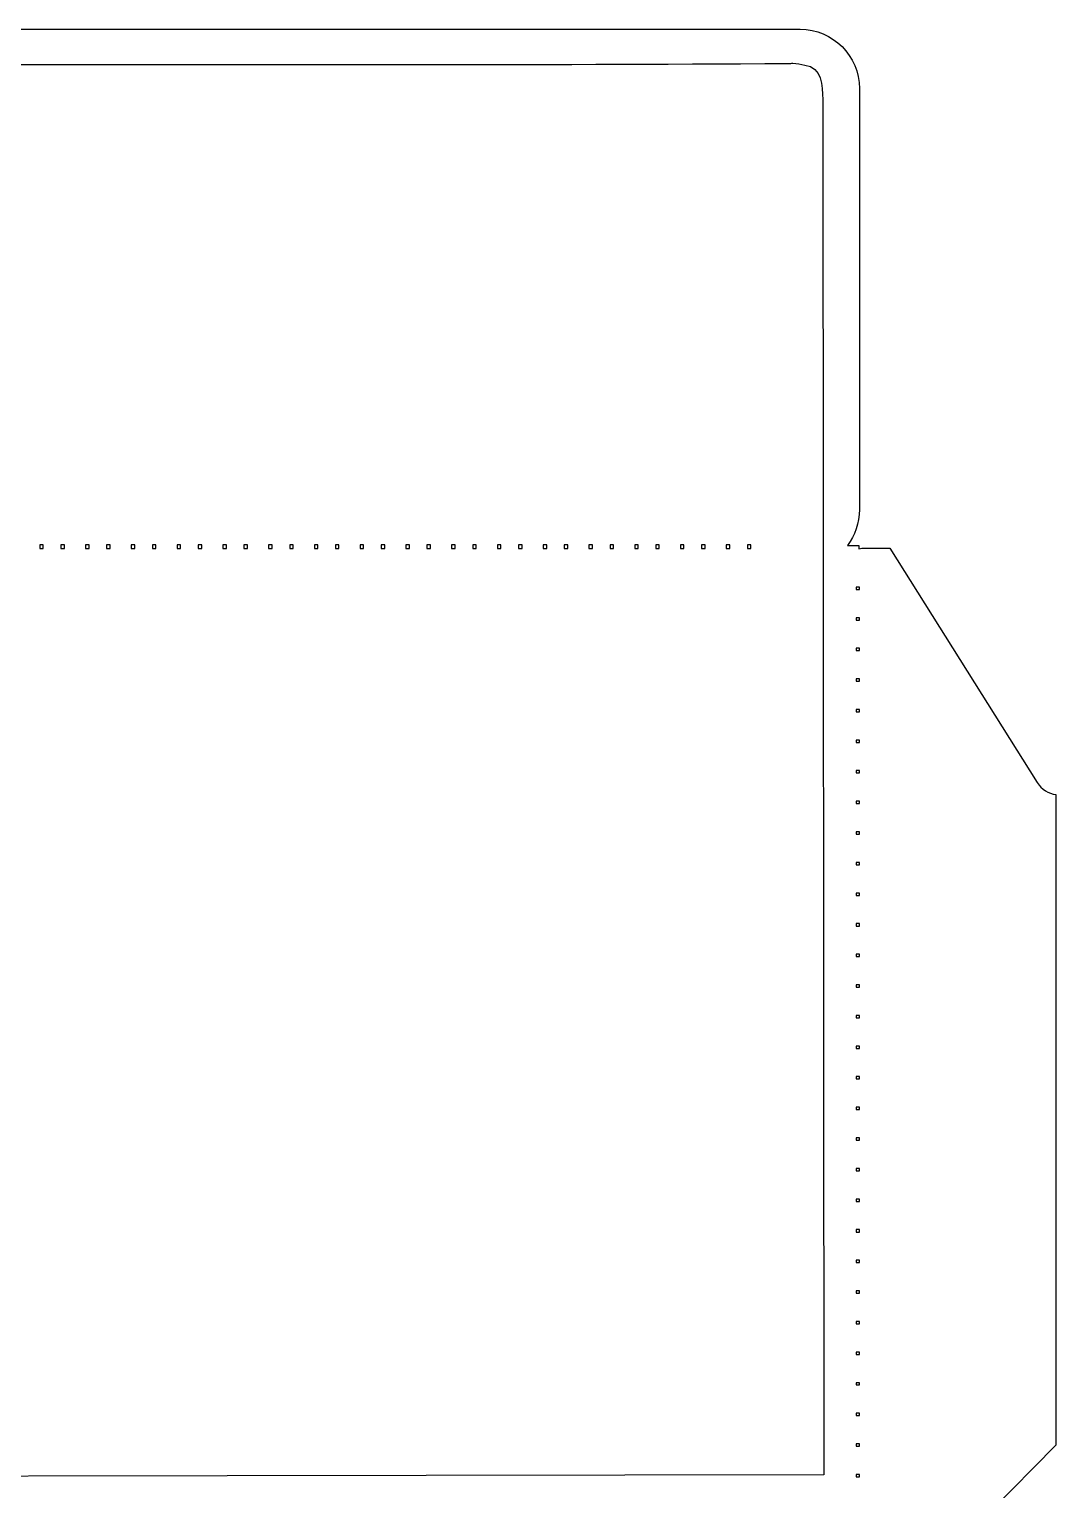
# Model space of a CAD drawing. Header units: centimetres. Extents: x -7.8 to 7.7, y -9.1 to 9.2.
# Drawn here: x 0.02 to 7.74, y -1.87 to 9.1 of the extents above; entities that cross this region are included whole.
import ezdxf

# ---------------------------------------------------------------- set-up
doc = ezdxf.new("R2010")
doc.units = ezdxf.units.CM
doc.header["$MEASUREMENT"] = 0
doc.layers.add('Layer 1', color=7, linetype='Continuous')

msp = doc.modelspace()

# ---------------------------------------------------------------- linework, layer by layer
at = {"layer": 'Layer 1', "lineweight": 25}
for points, knots in [([(-5.79892, 9.10249), (-6.04622, 9.10249), (-6.2454, 8.90331), (-6.2454, 8.65601), (-6.2454, 8.65601), (-6.2454, 8.65601), (-6.2454, 5.49259), (-6.2454, 5.49259), (-6.2454, 5.49259), (-6.2454, 5.39125), (-6.21176, 5.29781), (-6.15528, 5.22305), (-6.15528, 5.22305), (-6.15528, 5.22305), (-6.24127, 5.22305), (-6.24127, 5.22305), (-6.24127, 5.22305), (-6.24127, 5.22305), (-6.24127, 5.1908), (-6.24127, 5.1908), (-6.24127, 5.1908), (-6.2617, 5.19891), (-6.28406, 5.2032), (-6.30742, 5.2032), (-6.30742, 5.2032), (-6.30742, 5.2032), (-6.49263, 5.2032), (-6.49263, 5.2032), (-6.49263, 5.2032), (-6.49263, 5.2032), (-7.6014, 3.44124), (-7.6014, 3.44124), (-7.6014, 3.44124), (-7.6337, 3.38989), (-7.68538, 3.35868), (-7.74031, 3.35194), (-7.74031, 3.35194), (-7.74031, 3.35194), (-7.74031, -1.53624), (-7.74031, -1.53624), (-7.74031, -1.53624), (-7.74031, -1.53624), (-6.24128, -3.05842), (-6.24128, -3.05842), (-6.24128, -3.05842), (-6.24128, -3.05842), (-6.24128, -3.11134), (-6.24128, -3.11134), (-6.24128, -3.11134), (-6.24128, -3.11134), (-6.1834, -3.11134), (-6.1834, -3.11134), (-6.1834, -3.11134), (-6.22119, -3.16801), (-6.24293, -3.23543), (-6.24293, -3.30895), (-6.24293, -3.30895), (-6.24293, -3.30895), (-6.24293, -8.74614), (-6.24293, -8.74614), (-6.24293, -8.74614), (-6.24293, -8.94398), (-6.08359, -9.1025), (-5.88574, -9.1025), (-5.88574, -9.1025), (-5.88574, -9.1025), (5.90475, -9.1025), (5.90475, -9.1025), (5.90475, -9.1025), (6.10259, -9.1025), (6.26194, -8.94398), (6.26194, -8.74614), (6.26194, -8.74614), (6.26194, -8.74614), (6.26194, -3.30895), (6.26194, -3.30895), (6.26194, -3.30895), (6.26194, -3.23543), (6.2402, -3.16801), (6.20241, -3.11134), (6.20241, -3.11134), (6.20241, -3.11134), (6.26029, -3.11134), (6.26029, -3.11134), (6.26029, -3.11134), (6.26029, -3.11134), (6.26029, -3.03941), (6.26029, -3.03941), (6.26029, -3.03941), (6.26029, -3.03941), (7.7403, -1.53625), (7.7403, -1.53625), (7.7403, -1.53625), (7.7403, -1.53625), (7.7403, 3.35193), (7.7403, 3.35193), (7.7403, 3.35193), (7.68537, 3.35867), (7.63369, 3.38988), (7.60139, 3.44123), (7.60139, 3.44123), (7.60139, 3.44123), (6.49262, 5.20319), (6.49262, 5.20319), (6.49262, 5.20319), (6.49262, 5.20319), (6.30741, 5.20319), (6.30741, 5.20319), (6.30741, 5.20319), (6.29117, 5.20319), (6.27523, 5.20144), (6.26028, 5.1974), (6.26028, 5.1974), (6.26028, 5.1974), (6.26028, 5.22303), (6.26028, 5.22303), (6.26028, 5.22303), (6.26028, 5.22303), (6.17429, 5.22303), (6.17429, 5.22303), (6.17429, 5.22303), (6.23077, 5.2978), (6.26441, 5.39123), (6.26441, 5.49257), (6.26441, 5.49257), (6.26441, 5.49257), (6.26441, 8.65599), (6.26441, 8.65599), (6.26441, 8.65599), (6.26441, 8.90329), (6.06523, 9.10247), (5.81793, 9.10247), (5.81793, 9.10247), (5.81793, 9.10247), (-5.79893, 9.10247), (-5.79893, 9.10247), (-5.79893, 9.10247), (-5.79893, 9.10247), (-5.79892, 9.10249), (-5.79892, 9.10249)], [0, 0, 0, 0, 0.02777778, 0.02777778, 0.02777778, 0.02777778, 0.05555556, 0.05555556, 0.05555556, 0.05555556, 0.08333333, 0.08333333, 0.08333333, 0.08333333, 0.11111111, 0.11111111, 0.11111111, 0.11111111, 0.13888889, 0.13888889, 0.13888889, 0.13888889, 0.16666667, 0.16666667, 0.16666667, 0.16666667, 0.19444444, 0.19444444, 0.19444444, 0.19444444, 0.22222222, 0.22222222, 0.22222222, 0.22222222, 0.25, 0.25, 0.25, 0.25, 0.27777778, 0.27777778, 0.27777778, 0.27777778, 0.30555556, 0.30555556, 0.30555556, 0.30555556, 0.33333333, 0.33333333, 0.33333333, 0.33333333, 0.36111111, 0.36111111, 0.36111111, 0.36111111, 0.38888889, 0.38888889, 0.38888889, 0.38888889, 0.41666667, 0.41666667, 0.41666667, 0.41666667, 0.44444444, 0.44444444, 0.44444444, 0.44444444, 0.47222222, 0.47222222, 0.47222222, 0.47222222, 0.5, 0.5, 0.5, 0.5, 0.52777778, 0.52777778, 0.52777778, 0.52777778, 0.55555556, 0.55555556, 0.55555556, 0.55555556, 0.58333333, 0.58333333, 0.58333333, 0.58333333, 0.61111111, 0.61111111, 0.61111111, 0.61111111, 0.63888889, 0.63888889, 0.63888889, 0.63888889, 0.66666667, 0.66666667, 0.66666667, 0.66666667, 0.69444444, 0.69444444, 0.69444444, 0.69444444, 0.72222222, 0.72222222, 0.72222222, 0.72222222, 0.75, 0.75, 0.75, 0.75, 0.77777778, 0.77777778, 0.77777778, 0.77777778, 0.80555556, 0.80555556, 0.80555556, 0.80555556, 0.83333333, 0.83333333, 0.83333333, 0.83333333, 0.86111111, 0.86111111, 0.86111111, 0.86111111, 0.88888889, 0.88888889, 0.88888889, 0.88888889, 0.91666667, 0.91666667, 0.91666667, 0.91666667, 0.94444444, 0.94444444, 0.94444444, 0.94444444, 1, 1, 1, 1]), ([(5.7642, 8.84618), (5.75411, 8.84641), (5.74369, 8.84599), (5.7336, 8.84535), (5.7336, 8.84535), (1.86846, 8.82205), (-1.99856, 8.85583), (-5.86259, 8.82716), (-5.86259, 8.82716), (-6.07229, 8.70957), (-5.96094, 8.42584), (-5.97917, 8.23268), (-5.97917, 8.23268), (-5.97917, 8.23268), (-5.96263, -1.78015), (-5.96263, -1.78015), (-5.96263, -1.78015), (-5.96263, -1.78015), (5.99571, -1.76113), (5.99571, -1.76113), (5.99571, -1.76113), (5.99571, -1.76113), (5.98826, 8.57333), (5.98826, 8.57333), (5.98826, 8.57333), (5.98636, 8.67845), (5.98477, 8.81559), (5.85349, 8.83295), (5.85349, 8.83295), (5.82424, 8.84071), (5.79445, 8.84547), (5.7642, 8.84618)], [0, 0, 0, 0, 0.11111111, 0.11111111, 0.11111111, 0.11111111, 0.22222222, 0.22222222, 0.22222222, 0.22222222, 0.33333333, 0.33333333, 0.33333333, 0.33333333, 0.44444444, 0.44444444, 0.44444444, 0.44444444, 0.55555556, 0.55555556, 0.55555556, 0.55555556, 0.66666667, 0.66666667, 0.66666667, 0.66666667, 0.77777778, 0.77777778, 0.77777778, 0.77777778, 1, 1, 1, 1]), ([(0.10377, 5.228), (0.10377, 5.228), (0.13022, 5.228), (0.13022, 5.228), (0.13022, 5.228), (0.13022, 5.228), (0.13022, 5.20154), (0.13022, 5.20154), (0.13022, 5.20154), (0.13022, 5.20154), (0.10377, 5.20154), (0.10377, 5.20154), (0.10377, 5.20154), (0.10377, 5.20154), (0.10377, 5.228), (0.10377, 5.228)], [0, 0, 0, 0, 0.2, 0.2, 0.2, 0.2, 0.4, 0.4, 0.4, 0.4, 0.6, 0.6, 0.6, 0.6, 1, 1, 1, 1]), ([(0.26252, 5.228), (0.26252, 5.228), (0.28898, 5.228), (0.28898, 5.228), (0.28898, 5.228), (0.28898, 5.228), (0.28898, 5.20154), (0.28898, 5.20154), (0.28898, 5.20154), (0.28898, 5.20154), (0.26252, 5.20154), (0.26252, 5.20154), (0.26252, 5.20154), (0.26252, 5.20154), (0.26252, 5.228), (0.26252, 5.228)], [0, 0, 0, 0, 0.2, 0.2, 0.2, 0.2, 0.4, 0.4, 0.4, 0.4, 0.6, 0.6, 0.6, 0.6, 1, 1, 1, 1]), ([(0.44772, 5.228), (0.44772, 5.228), (0.47418, 5.228), (0.47418, 5.228), (0.47418, 5.228), (0.47418, 5.228), (0.47418, 5.20154), (0.47418, 5.20154), (0.47418, 5.20154), (0.47418, 5.20154), (0.44772, 5.20154), (0.44772, 5.20154), (0.44772, 5.20154), (0.44772, 5.20154), (0.44772, 5.228), (0.44772, 5.228)], [0, 0, 0, 0, 0.2, 0.2, 0.2, 0.2, 0.4, 0.4, 0.4, 0.4, 0.6, 0.6, 0.6, 0.6, 1, 1, 1, 1]), ([(0.60647, 5.228), (0.60647, 5.228), (0.63293, 5.228), (0.63293, 5.228), (0.63293, 5.228), (0.63293, 5.228), (0.63293, 5.20154), (0.63293, 5.20154), (0.63293, 5.20154), (0.63293, 5.20154), (0.60647, 5.20154), (0.60647, 5.20154), (0.60647, 5.20154), (0.60647, 5.20154), (0.60647, 5.228), (0.60647, 5.228)], [0, 0, 0, 0, 0.2, 0.2, 0.2, 0.2, 0.4, 0.4, 0.4, 0.4, 0.6, 0.6, 0.6, 0.6, 1, 1, 1, 1]), ([(0.79168, 5.228), (0.79168, 5.228), (0.81814, 5.228), (0.81814, 5.228), (0.81814, 5.228), (0.81814, 5.228), (0.81814, 5.20154), (0.81814, 5.20154), (0.81814, 5.20154), (0.81814, 5.20154), (0.79168, 5.20154), (0.79168, 5.20154), (0.79168, 5.20154), (0.79168, 5.20154), (0.79168, 5.228), (0.79168, 5.228)], [0, 0, 0, 0, 0.2, 0.2, 0.2, 0.2, 0.4, 0.4, 0.4, 0.4, 0.6, 0.6, 0.6, 0.6, 1, 1, 1, 1]), ([(0.95043, 5.228), (0.95043, 5.228), (0.97689, 5.228), (0.97689, 5.228), (0.97689, 5.228), (0.97689, 5.228), (0.97689, 5.20154), (0.97689, 5.20154), (0.97689, 5.20154), (0.97689, 5.20154), (0.95043, 5.20154), (0.95043, 5.20154), (0.95043, 5.20154), (0.95043, 5.20154), (0.95043, 5.228), (0.95043, 5.228)], [0, 0, 0, 0, 0.2, 0.2, 0.2, 0.2, 0.4, 0.4, 0.4, 0.4, 0.6, 0.6, 0.6, 0.6, 1, 1, 1, 1]), ([(1.13564, 5.228), (1.13564, 5.228), (1.1621, 5.228), (1.1621, 5.228), (1.1621, 5.228), (1.1621, 5.228), (1.1621, 5.20154), (1.1621, 5.20154), (1.1621, 5.20154), (1.1621, 5.20154), (1.13564, 5.20154), (1.13564, 5.20154), (1.13564, 5.20154), (1.13564, 5.20154), (1.13564, 5.228), (1.13564, 5.228)], [0, 0, 0, 0, 0.2, 0.2, 0.2, 0.2, 0.4, 0.4, 0.4, 0.4, 0.6, 0.6, 0.6, 0.6, 1, 1, 1, 1]), ([(1.29439, 5.228), (1.29439, 5.228), (1.32085, 5.228), (1.32085, 5.228), (1.32085, 5.228), (1.32085, 5.228), (1.32085, 5.20154), (1.32085, 5.20154), (1.32085, 5.20154), (1.32085, 5.20154), (1.29439, 5.20154), (1.29439, 5.20154), (1.29439, 5.20154), (1.29439, 5.20154), (1.29439, 5.228), (1.29439, 5.228)], [0, 0, 0, 0, 0.2, 0.2, 0.2, 0.2, 0.4, 0.4, 0.4, 0.4, 0.6, 0.6, 0.6, 0.6, 1, 1, 1, 1]), ([(1.4796, 5.228), (1.4796, 5.228), (1.50606, 5.228), (1.50606, 5.228), (1.50606, 5.228), (1.50606, 5.228), (1.50606, 5.20154), (1.50606, 5.20154), (1.50606, 5.20154), (1.50606, 5.20154), (1.4796, 5.20154), (1.4796, 5.20154), (1.4796, 5.20154), (1.4796, 5.20154), (1.4796, 5.228), (1.4796, 5.228)], [0, 0, 0, 0, 0.2, 0.2, 0.2, 0.2, 0.4, 0.4, 0.4, 0.4, 0.6, 0.6, 0.6, 0.6, 1, 1, 1, 1]), ([(1.63835, 5.228), (1.63835, 5.228), (1.66481, 5.228), (1.66481, 5.228), (1.66481, 5.228), (1.66481, 5.228), (1.66481, 5.20154), (1.66481, 5.20154), (1.66481, 5.20154), (1.66481, 5.20154), (1.63835, 5.20154), (1.63835, 5.20154), (1.63835, 5.20154), (1.63835, 5.20154), (1.63835, 5.228), (1.63835, 5.228)], [0, 0, 0, 0, 0.2, 0.2, 0.2, 0.2, 0.4, 0.4, 0.4, 0.4, 0.6, 0.6, 0.6, 0.6, 1, 1, 1, 1]), ([(1.82356, 5.228), (1.82356, 5.228), (1.85002, 5.228), (1.85002, 5.228), (1.85002, 5.228), (1.85002, 5.228), (1.85002, 5.20154), (1.85002, 5.20154), (1.85002, 5.20154), (1.85002, 5.20154), (1.82356, 5.20154), (1.82356, 5.20154), (1.82356, 5.20154), (1.82356, 5.20154), (1.82356, 5.228), (1.82356, 5.228)], [0, 0, 0, 0, 0.2, 0.2, 0.2, 0.2, 0.4, 0.4, 0.4, 0.4, 0.6, 0.6, 0.6, 0.6, 1, 1, 1, 1]), ([(1.98231, 5.228), (1.98231, 5.228), (2.00877, 5.228), (2.00877, 5.228), (2.00877, 5.228), (2.00877, 5.228), (2.00877, 5.20154), (2.00877, 5.20154), (2.00877, 5.20154), (2.00877, 5.20154), (1.98231, 5.20154), (1.98231, 5.20154), (1.98231, 5.20154), (1.98231, 5.20154), (1.98231, 5.228), (1.98231, 5.228)], [0, 0, 0, 0, 0.2, 0.2, 0.2, 0.2, 0.4, 0.4, 0.4, 0.4, 0.6, 0.6, 0.6, 0.6, 1, 1, 1, 1]), ([(2.16752, 5.228), (2.16752, 5.228), (2.19397, 5.228), (2.19397, 5.228), (2.19397, 5.228), (2.19397, 5.228), (2.19397, 5.20154), (2.19397, 5.20154), (2.19397, 5.20154), (2.19397, 5.20154), (2.16752, 5.20154), (2.16752, 5.20154), (2.16752, 5.20154), (2.16752, 5.20154), (2.16752, 5.228), (2.16752, 5.228)], [0, 0, 0, 0, 0.2, 0.2, 0.2, 0.2, 0.4, 0.4, 0.4, 0.4, 0.6, 0.6, 0.6, 0.6, 1, 1, 1, 1]), ([(2.32627, 5.228), (2.32627, 5.228), (2.35273, 5.228), (2.35273, 5.228), (2.35273, 5.228), (2.35273, 5.228), (2.35273, 5.20154), (2.35273, 5.20154), (2.35273, 5.20154), (2.35273, 5.20154), (2.32627, 5.20154), (2.32627, 5.20154), (2.32627, 5.20154), (2.32627, 5.20154), (2.32627, 5.228), (2.32627, 5.228)], [0, 0, 0, 0, 0.2, 0.2, 0.2, 0.2, 0.4, 0.4, 0.4, 0.4, 0.6, 0.6, 0.6, 0.6, 1, 1, 1, 1]), ([(2.51147, 5.228), (2.51147, 5.228), (2.53793, 5.228), (2.53793, 5.228), (2.53793, 5.228), (2.53793, 5.228), (2.53793, 5.20154), (2.53793, 5.20154), (2.53793, 5.20154), (2.53793, 5.20154), (2.51147, 5.20154), (2.51147, 5.20154), (2.51147, 5.20154), (2.51147, 5.20154), (2.51147, 5.228), (2.51147, 5.228)], [0, 0, 0, 0, 0.2, 0.2, 0.2, 0.2, 0.4, 0.4, 0.4, 0.4, 0.6, 0.6, 0.6, 0.6, 1, 1, 1, 1]), ([(2.67022, 5.228), (2.67022, 5.228), (2.69668, 5.228), (2.69668, 5.228), (2.69668, 5.228), (2.69668, 5.228), (2.69668, 5.20154), (2.69668, 5.20154), (2.69668, 5.20154), (2.69668, 5.20154), (2.67022, 5.20154), (2.67022, 5.20154), (2.67022, 5.20154), (2.67022, 5.20154), (2.67022, 5.228), (2.67022, 5.228)], [0, 0, 0, 0, 0.2, 0.2, 0.2, 0.2, 0.4, 0.4, 0.4, 0.4, 0.6, 0.6, 0.6, 0.6, 1, 1, 1, 1]), ([(2.85543, 5.228), (2.85543, 5.228), (2.88189, 5.228), (2.88189, 5.228), (2.88189, 5.228), (2.88189, 5.228), (2.88189, 5.20154), (2.88189, 5.20154), (2.88189, 5.20154), (2.88189, 5.20154), (2.85543, 5.20154), (2.85543, 5.20154), (2.85543, 5.20154), (2.85543, 5.20154), (2.85543, 5.228), (2.85543, 5.228)], [0, 0, 0, 0, 0.2, 0.2, 0.2, 0.2, 0.4, 0.4, 0.4, 0.4, 0.6, 0.6, 0.6, 0.6, 1, 1, 1, 1]), ([(3.01418, 5.228), (3.01418, 5.228), (3.04064, 5.228), (3.04064, 5.228), (3.04064, 5.228), (3.04064, 5.228), (3.04064, 5.20154), (3.04064, 5.20154), (3.04064, 5.20154), (3.04064, 5.20154), (3.01418, 5.20154), (3.01418, 5.20154), (3.01418, 5.20154), (3.01418, 5.20154), (3.01418, 5.228), (3.01418, 5.228)], [0, 0, 0, 0, 0.2, 0.2, 0.2, 0.2, 0.4, 0.4, 0.4, 0.4, 0.6, 0.6, 0.6, 0.6, 1, 1, 1, 1]), ([(3.19939, 5.228), (3.19939, 5.228), (3.22585, 5.228), (3.22585, 5.228), (3.22585, 5.228), (3.22585, 5.228), (3.22585, 5.20154), (3.22585, 5.20154), (3.22585, 5.20154), (3.22585, 5.20154), (3.19939, 5.20154), (3.19939, 5.20154), (3.19939, 5.20154), (3.19939, 5.20154), (3.19939, 5.228), (3.19939, 5.228)], [0, 0, 0, 0, 0.2, 0.2, 0.2, 0.2, 0.4, 0.4, 0.4, 0.4, 0.6, 0.6, 0.6, 0.6, 1, 1, 1, 1]), ([(3.35814, 5.228), (3.35814, 5.228), (3.3846, 5.228), (3.3846, 5.228), (3.3846, 5.228), (3.3846, 5.228), (3.3846, 5.20154), (3.3846, 5.20154), (3.3846, 5.20154), (3.3846, 5.20154), (3.35814, 5.20154), (3.35814, 5.20154), (3.35814, 5.20154), (3.35814, 5.20154), (3.35814, 5.228), (3.35814, 5.228)], [0, 0, 0, 0, 0.2, 0.2, 0.2, 0.2, 0.4, 0.4, 0.4, 0.4, 0.6, 0.6, 0.6, 0.6, 1, 1, 1, 1]), ([(3.54335, 5.228), (3.54335, 5.228), (3.56981, 5.228), (3.56981, 5.228), (3.56981, 5.228), (3.56981, 5.228), (3.56981, 5.20154), (3.56981, 5.20154), (3.56981, 5.20154), (3.56981, 5.20154), (3.54335, 5.20154), (3.54335, 5.20154), (3.54335, 5.20154), (3.54335, 5.20154), (3.54335, 5.228), (3.54335, 5.228)], [0, 0, 0, 0, 0.2, 0.2, 0.2, 0.2, 0.4, 0.4, 0.4, 0.4, 0.6, 0.6, 0.6, 0.6, 1, 1, 1, 1]), ([(3.7021, 5.228), (3.7021, 5.228), (3.72856, 5.228), (3.72856, 5.228), (3.72856, 5.228), (3.72856, 5.228), (3.72856, 5.20154), (3.72856, 5.20154), (3.72856, 5.20154), (3.72856, 5.20154), (3.7021, 5.20154), (3.7021, 5.20154), (3.7021, 5.20154), (3.7021, 5.20154), (3.7021, 5.228), (3.7021, 5.228)], [0, 0, 0, 0, 0.2, 0.2, 0.2, 0.2, 0.4, 0.4, 0.4, 0.4, 0.6, 0.6, 0.6, 0.6, 1, 1, 1, 1]), ([(3.88731, 5.228), (3.88731, 5.228), (3.91377, 5.228), (3.91377, 5.228), (3.91377, 5.228), (3.91377, 5.228), (3.91377, 5.20154), (3.91377, 5.20154), (3.91377, 5.20154), (3.91377, 5.20154), (3.88731, 5.20154), (3.88731, 5.20154), (3.88731, 5.20154), (3.88731, 5.20154), (3.88731, 5.228), (3.88731, 5.228)], [0, 0, 0, 0, 0.2, 0.2, 0.2, 0.2, 0.4, 0.4, 0.4, 0.4, 0.6, 0.6, 0.6, 0.6, 1, 1, 1, 1]), ([(4.04606, 5.228), (4.04606, 5.228), (4.07252, 5.228), (4.07252, 5.228), (4.07252, 5.228), (4.07252, 5.228), (4.07252, 5.20154), (4.07252, 5.20154), (4.07252, 5.20154), (4.07252, 5.20154), (4.04606, 5.20154), (4.04606, 5.20154), (4.04606, 5.20154), (4.04606, 5.20154), (4.04606, 5.228), (4.04606, 5.228)], [0, 0, 0, 0, 0.2, 0.2, 0.2, 0.2, 0.4, 0.4, 0.4, 0.4, 0.6, 0.6, 0.6, 0.6, 1, 1, 1, 1]), ([(4.23127, 5.228), (4.23127, 5.228), (4.25772, 5.228), (4.25772, 5.228), (4.25772, 5.228), (4.25772, 5.228), (4.25772, 5.20154), (4.25772, 5.20154), (4.25772, 5.20154), (4.25772, 5.20154), (4.23127, 5.20154), (4.23127, 5.20154), (4.23127, 5.20154), (4.23127, 5.20154), (4.23127, 5.228), (4.23127, 5.228)], [0, 0, 0, 0, 0.2, 0.2, 0.2, 0.2, 0.4, 0.4, 0.4, 0.4, 0.6, 0.6, 0.6, 0.6, 1, 1, 1, 1]), ([(4.39002, 5.228), (4.39002, 5.228), (4.41648, 5.228), (4.41648, 5.228), (4.41648, 5.228), (4.41648, 5.228), (4.41648, 5.20154), (4.41648, 5.20154), (4.41648, 5.20154), (4.41648, 5.20154), (4.39002, 5.20154), (4.39002, 5.20154), (4.39002, 5.20154), (4.39002, 5.20154), (4.39002, 5.228), (4.39002, 5.228)], [0, 0, 0, 0, 0.2, 0.2, 0.2, 0.2, 0.4, 0.4, 0.4, 0.4, 0.6, 0.6, 0.6, 0.6, 1, 1, 1, 1]), ([(4.57522, 5.228), (4.57522, 5.228), (4.60168, 5.228), (4.60168, 5.228), (4.60168, 5.228), (4.60168, 5.228), (4.60168, 5.20154), (4.60168, 5.20154), (4.60168, 5.20154), (4.60168, 5.20154), (4.57522, 5.20154), (4.57522, 5.20154), (4.57522, 5.20154), (4.57522, 5.20154), (4.57522, 5.228), (4.57522, 5.228)], [0, 0, 0, 0, 0.2, 0.2, 0.2, 0.2, 0.4, 0.4, 0.4, 0.4, 0.6, 0.6, 0.6, 0.6, 1, 1, 1, 1]), ([(4.73397, 5.228), (4.73397, 5.228), (4.76043, 5.228), (4.76043, 5.228), (4.76043, 5.228), (4.76043, 5.228), (4.76043, 5.20154), (4.76043, 5.20154), (4.76043, 5.20154), (4.76043, 5.20154), (4.73397, 5.20154), (4.73397, 5.20154), (4.73397, 5.20154), (4.73397, 5.20154), (4.73397, 5.228), (4.73397, 5.228)], [0, 0, 0, 0, 0.2, 0.2, 0.2, 0.2, 0.4, 0.4, 0.4, 0.4, 0.6, 0.6, 0.6, 0.6, 1, 1, 1, 1]), ([(4.91918, 5.228), (4.91918, 5.228), (4.94564, 5.228), (4.94564, 5.228), (4.94564, 5.228), (4.94564, 5.228), (4.94564, 5.20154), (4.94564, 5.20154), (4.94564, 5.20154), (4.94564, 5.20154), (4.91918, 5.20154), (4.91918, 5.20154), (4.91918, 5.20154), (4.91918, 5.20154), (4.91918, 5.228), (4.91918, 5.228)], [0, 0, 0, 0, 0.2, 0.2, 0.2, 0.2, 0.4, 0.4, 0.4, 0.4, 0.6, 0.6, 0.6, 0.6, 1, 1, 1, 1]), ([(5.07793, 5.228), (5.07793, 5.228), (5.10439, 5.228), (5.10439, 5.228), (5.10439, 5.228), (5.10439, 5.228), (5.10439, 5.20154), (5.10439, 5.20154), (5.10439, 5.20154), (5.10439, 5.20154), (5.07793, 5.20154), (5.07793, 5.20154), (5.07793, 5.20154), (5.07793, 5.20154), (5.07793, 5.228), (5.07793, 5.228)], [0, 0, 0, 0, 0.2, 0.2, 0.2, 0.2, 0.4, 0.4, 0.4, 0.4, 0.6, 0.6, 0.6, 0.6, 1, 1, 1, 1]), ([(5.26314, 5.228), (5.26314, 5.228), (5.2896, 5.228), (5.2896, 5.228), (5.2896, 5.228), (5.2896, 5.228), (5.2896, 5.20154), (5.2896, 5.20154), (5.2896, 5.20154), (5.2896, 5.20154), (5.26314, 5.20154), (5.26314, 5.20154), (5.26314, 5.20154), (5.26314, 5.20154), (5.26314, 5.228), (5.26314, 5.228)], [0, 0, 0, 0, 0.2, 0.2, 0.2, 0.2, 0.4, 0.4, 0.4, 0.4, 0.6, 0.6, 0.6, 0.6, 1, 1, 1, 1]), ([(5.42189, 5.228), (5.42189, 5.228), (5.44835, 5.228), (5.44835, 5.228), (5.44835, 5.228), (5.44835, 5.228), (5.44835, 5.20154), (5.44835, 5.20154), (5.44835, 5.20154), (5.44835, 5.20154), (5.42189, 5.20154), (5.42189, 5.20154), (5.42189, 5.20154), (5.42189, 5.20154), (5.42189, 5.228), (5.42189, 5.228)], [0, 0, 0, 0, 0.2, 0.2, 0.2, 0.2, 0.4, 0.4, 0.4, 0.4, 0.6, 0.6, 0.6, 0.6, 1, 1, 1, 1]), ([(6.23879, 4.9105), (6.23879, 4.9105), (6.26525, 4.9105), (6.26525, 4.9105), (6.26525, 4.9105), (6.26525, 4.9105), (6.26525, 4.89314), (6.26525, 4.89314), (6.26525, 4.89314), (6.26525, 4.89314), (6.23879, 4.89314), (6.23879, 4.89314), (6.23879, 4.89314), (6.23879, 4.89314), (6.23879, 4.9105), (6.23879, 4.9105)], [0, 0, 0, 0, 0.2, 0.2, 0.2, 0.2, 0.4, 0.4, 0.4, 0.4, 0.6, 0.6, 0.6, 0.6, 1, 1, 1, 1]), ([(6.23879, 4.68064), (6.23879, 4.68064), (6.26525, 4.68064), (6.26525, 4.68064), (6.26525, 4.68064), (6.26525, 4.68064), (6.26525, 4.66328), (6.26525, 4.66328), (6.26525, 4.66328), (6.26525, 4.66328), (6.23879, 4.66328), (6.23879, 4.66328), (6.23879, 4.66328), (6.23879, 4.66328), (6.23879, 4.68064), (6.23879, 4.68064)], [0, 0, 0, 0, 0.2, 0.2, 0.2, 0.2, 0.4, 0.4, 0.4, 0.4, 0.6, 0.6, 0.6, 0.6, 1, 1, 1, 1]), ([(6.23879, 4.45079), (6.23879, 4.45079), (6.26525, 4.45079), (6.26525, 4.45079), (6.26525, 4.45079), (6.26525, 4.45079), (6.26525, 4.43343), (6.26525, 4.43343), (6.26525, 4.43343), (6.26525, 4.43343), (6.23879, 4.43343), (6.23879, 4.43343), (6.23879, 4.43343), (6.23879, 4.43343), (6.23879, 4.45079), (6.23879, 4.45079)], [0, 0, 0, 0, 0.2, 0.2, 0.2, 0.2, 0.4, 0.4, 0.4, 0.4, 0.6, 0.6, 0.6, 0.6, 1, 1, 1, 1]), ([(6.23879, 4.22093), (6.23879, 4.22093), (6.26525, 4.22093), (6.26525, 4.22093), (6.26525, 4.22093), (6.26525, 4.22093), (6.26525, 4.20357), (6.26525, 4.20357), (6.26525, 4.20357), (6.26525, 4.20357), (6.23879, 4.20357), (6.23879, 4.20357), (6.23879, 4.20357), (6.23879, 4.20357), (6.23879, 4.22093), (6.23879, 4.22093)], [0, 0, 0, 0, 0.2, 0.2, 0.2, 0.2, 0.4, 0.4, 0.4, 0.4, 0.6, 0.6, 0.6, 0.6, 1, 1, 1, 1]), ([(6.23879, 3.99107), (6.23879, 3.99107), (6.26525, 3.99107), (6.26525, 3.99107), (6.26525, 3.99107), (6.26525, 3.99107), (6.26525, 3.97371), (6.26525, 3.97371), (6.26525, 3.97371), (6.26525, 3.97371), (6.23879, 3.97371), (6.23879, 3.97371), (6.23879, 3.97371), (6.23879, 3.97371), (6.23879, 3.99107), (6.23879, 3.99107)], [0, 0, 0, 0, 0.2, 0.2, 0.2, 0.2, 0.4, 0.4, 0.4, 0.4, 0.6, 0.6, 0.6, 0.6, 1, 1, 1, 1]), ([(6.23879, 3.76122), (6.23879, 3.76122), (6.26525, 3.76122), (6.26525, 3.76122), (6.26525, 3.76122), (6.26525, 3.76122), (6.26525, 3.74386), (6.26525, 3.74386), (6.26525, 3.74386), (6.26525, 3.74386), (6.23879, 3.74386), (6.23879, 3.74386), (6.23879, 3.74386), (6.23879, 3.74386), (6.23879, 3.76122), (6.23879, 3.76122)], [0, 0, 0, 0, 0.2, 0.2, 0.2, 0.2, 0.4, 0.4, 0.4, 0.4, 0.6, 0.6, 0.6, 0.6, 1, 1, 1, 1]), ([(6.23879, 3.53136), (6.23879, 3.53136), (6.26525, 3.53136), (6.26525, 3.53136), (6.26525, 3.53136), (6.26525, 3.53136), (6.26525, 3.514), (6.26525, 3.514), (6.26525, 3.514), (6.26525, 3.514), (6.23879, 3.514), (6.23879, 3.514), (6.23879, 3.514), (6.23879, 3.514), (6.23879, 3.53136), (6.23879, 3.53136)], [0, 0, 0, 0, 0.2, 0.2, 0.2, 0.2, 0.4, 0.4, 0.4, 0.4, 0.6, 0.6, 0.6, 0.6, 1, 1, 1, 1]), ([(6.23879, 3.3015), (6.23879, 3.3015), (6.26525, 3.3015), (6.26525, 3.3015), (6.26525, 3.3015), (6.26525, 3.3015), (6.26525, 3.28331), (6.26525, 3.28331), (6.26525, 3.28331), (6.26525, 3.28331), (6.23879, 3.28331), (6.23879, 3.28331), (6.23879, 3.28331), (6.23879, 3.28331), (6.23879, 3.3015), (6.23879, 3.3015)], [0, 0, 0, 0, 0.2, 0.2, 0.2, 0.2, 0.4, 0.4, 0.4, 0.4, 0.6, 0.6, 0.6, 0.6, 1, 1, 1, 1]), ([(6.23879, 3.07165), (6.23879, 3.07165), (6.26525, 3.07165), (6.26525, 3.07165), (6.26525, 3.07165), (6.26525, 3.07165), (6.26525, 3.05346), (6.26525, 3.05346), (6.26525, 3.05346), (6.26525, 3.05346), (6.23879, 3.05346), (6.23879, 3.05346), (6.23879, 3.05346), (6.23879, 3.05346), (6.23879, 3.07165), (6.23879, 3.07165)], [0, 0, 0, 0, 0.2, 0.2, 0.2, 0.2, 0.4, 0.4, 0.4, 0.4, 0.6, 0.6, 0.6, 0.6, 1, 1, 1, 1]), ([(6.23879, 2.84179), (6.23879, 2.84179), (6.26525, 2.84179), (6.26525, 2.84179), (6.26525, 2.84179), (6.26525, 2.84179), (6.26525, 2.8236), (6.26525, 2.8236), (6.26525, 2.8236), (6.26525, 2.8236), (6.23879, 2.8236), (6.23879, 2.8236), (6.23879, 2.8236), (6.23879, 2.8236), (6.23879, 2.84179), (6.23879, 2.84179)], [0, 0, 0, 0, 0.2, 0.2, 0.2, 0.2, 0.4, 0.4, 0.4, 0.4, 0.6, 0.6, 0.6, 0.6, 1, 1, 1, 1]), ([(6.23879, 2.61193), (6.23879, 2.61193), (6.26525, 2.61193), (6.26525, 2.61193), (6.26525, 2.61193), (6.26525, 2.61193), (6.26525, 2.59374), (6.26525, 2.59374), (6.26525, 2.59374), (6.26525, 2.59374), (6.23879, 2.59374), (6.23879, 2.59374), (6.23879, 2.59374), (6.23879, 2.59374), (6.23879, 2.61193), (6.23879, 2.61193)], [0, 0, 0, 0, 0.2, 0.2, 0.2, 0.2, 0.4, 0.4, 0.4, 0.4, 0.6, 0.6, 0.6, 0.6, 1, 1, 1, 1]), ([(6.23879, 2.38208), (6.23879, 2.38208), (6.26525, 2.38208), (6.26525, 2.38208), (6.26525, 2.38208), (6.26525, 2.38208), (6.26525, 2.36389), (6.26525, 2.36389), (6.26525, 2.36389), (6.26525, 2.36389), (6.23879, 2.36389), (6.23879, 2.36389), (6.23879, 2.36389), (6.23879, 2.36389), (6.23879, 2.38208), (6.23879, 2.38208)], [0, 0, 0, 0, 0.2, 0.2, 0.2, 0.2, 0.4, 0.4, 0.4, 0.4, 0.6, 0.6, 0.6, 0.6, 1, 1, 1, 1]), ([(6.23879, 2.15139), (6.23879, 2.15139), (6.26525, 2.15139), (6.26525, 2.15139), (6.26525, 2.15139), (6.26525, 2.15139), (6.26525, 2.13403), (6.26525, 2.13403), (6.26525, 2.13403), (6.26525, 2.13403), (6.23879, 2.13403), (6.23879, 2.13403), (6.23879, 2.13403), (6.23879, 2.13403), (6.23879, 2.15139), (6.23879, 2.15139)], [0, 0, 0, 0, 0.2, 0.2, 0.2, 0.2, 0.4, 0.4, 0.4, 0.4, 0.6, 0.6, 0.6, 0.6, 1, 1, 1, 1]), ([(6.23879, 1.92154), (6.23879, 1.92154), (6.26525, 1.92154), (6.26525, 1.92154), (6.26525, 1.92154), (6.26525, 1.92154), (6.26525, 1.90418), (6.26525, 1.90418), (6.26525, 1.90418), (6.26525, 1.90418), (6.23879, 1.90418), (6.23879, 1.90418), (6.23879, 1.90418), (6.23879, 1.90418), (6.23879, 1.92154), (6.23879, 1.92154)], [0, 0, 0, 0, 0.2, 0.2, 0.2, 0.2, 0.4, 0.4, 0.4, 0.4, 0.6, 0.6, 0.6, 0.6, 1, 1, 1, 1]), ([(6.23879, 1.69168), (6.23879, 1.69168), (6.26525, 1.69168), (6.26525, 1.69168), (6.26525, 1.69168), (6.26525, 1.69168), (6.26525, 1.67432), (6.26525, 1.67432), (6.26525, 1.67432), (6.26525, 1.67432), (6.23879, 1.67432), (6.23879, 1.67432), (6.23879, 1.67432), (6.23879, 1.67432), (6.23879, 1.69168), (6.23879, 1.69168)], [0, 0, 0, 0, 0.2, 0.2, 0.2, 0.2, 0.4, 0.4, 0.4, 0.4, 0.6, 0.6, 0.6, 0.6, 1, 1, 1, 1]), ([(6.23879, 1.46182), (6.23879, 1.46182), (6.26525, 1.46182), (6.26525, 1.46182), (6.26525, 1.46182), (6.26525, 1.46182), (6.26525, 1.44446), (6.26525, 1.44446), (6.26525, 1.44446), (6.26525, 1.44446), (6.23879, 1.44446), (6.23879, 1.44446), (6.23879, 1.44446), (6.23879, 1.44446), (6.23879, 1.46182), (6.23879, 1.46182)], [0, 0, 0, 0, 0.2, 0.2, 0.2, 0.2, 0.4, 0.4, 0.4, 0.4, 0.6, 0.6, 0.6, 0.6, 1, 1, 1, 1]), ([(6.23879, 1.23197), (6.23879, 1.23197), (6.26525, 1.23197), (6.26525, 1.23197), (6.26525, 1.23197), (6.26525, 1.23197), (6.26525, 1.21461), (6.26525, 1.21461), (6.26525, 1.21461), (6.26525, 1.21461), (6.23879, 1.21461), (6.23879, 1.21461), (6.23879, 1.21461), (6.23879, 1.21461), (6.23879, 1.23197), (6.23879, 1.23197)], [0, 0, 0, 0, 0.2, 0.2, 0.2, 0.2, 0.4, 0.4, 0.4, 0.4, 0.6, 0.6, 0.6, 0.6, 1, 1, 1, 1]), ([(6.23879, 1.00211), (6.23879, 1.00211), (6.26525, 1.00211), (6.26525, 1.00211), (6.26525, 1.00211), (6.26525, 1.00211), (6.26525, 0.98475), (6.26525, 0.98475), (6.26525, 0.98475), (6.26525, 0.98475), (6.23879, 0.98475), (6.23879, 0.98475), (6.23879, 0.98475), (6.23879, 0.98475), (6.23879, 1.00211), (6.23879, 1.00211)], [0, 0, 0, 0, 0.2, 0.2, 0.2, 0.2, 0.4, 0.4, 0.4, 0.4, 0.6, 0.6, 0.6, 0.6, 1, 1, 1, 1]), ([(6.23879, 0.77225), (6.23879, 0.77225), (6.26525, 0.77225), (6.26525, 0.77225), (6.26525, 0.77225), (6.26525, 0.77225), (6.26525, 0.75489), (6.26525, 0.75489), (6.26525, 0.75489), (6.26525, 0.75489), (6.23879, 0.75489), (6.23879, 0.75489), (6.23879, 0.75489), (6.23879, 0.75489), (6.23879, 0.77225), (6.23879, 0.77225)], [0, 0, 0, 0, 0.2, 0.2, 0.2, 0.2, 0.4, 0.4, 0.4, 0.4, 0.6, 0.6, 0.6, 0.6, 1, 1, 1, 1]), ([(6.23879, 0.5424), (6.23879, 0.5424), (6.26525, 0.5424), (6.26525, 0.5424), (6.26525, 0.5424), (6.26525, 0.5424), (6.26525, 0.52504), (6.26525, 0.52504), (6.26525, 0.52504), (6.26525, 0.52504), (6.23879, 0.52504), (6.23879, 0.52504), (6.23879, 0.52504), (6.23879, 0.52504), (6.23879, 0.5424), (6.23879, 0.5424)], [0, 0, 0, 0, 0.2, 0.2, 0.2, 0.2, 0.4, 0.4, 0.4, 0.4, 0.6, 0.6, 0.6, 0.6, 1, 1, 1, 1]), ([(6.23879, 0.31254), (6.23879, 0.31254), (6.26525, 0.31254), (6.26525, 0.31254), (6.26525, 0.31254), (6.26525, 0.31254), (6.26525, 0.29435), (6.26525, 0.29435), (6.26525, 0.29435), (6.26525, 0.29435), (6.23879, 0.29435), (6.23879, 0.29435), (6.23879, 0.29435), (6.23879, 0.29435), (6.23879, 0.31254), (6.23879, 0.31254)], [0, 0, 0, 0, 0.2, 0.2, 0.2, 0.2, 0.4, 0.4, 0.4, 0.4, 0.6, 0.6, 0.6, 0.6, 1, 1, 1, 1]), ([(6.23879, 0.08268), (6.23879, 0.08268), (6.26525, 0.08268), (6.26525, 0.08268), (6.26525, 0.08268), (6.26525, 0.08268), (6.26525, 0.06449), (6.26525, 0.06449), (6.26525, 0.06449), (6.26525, 0.06449), (6.23879, 0.06449), (6.23879, 0.06449), (6.23879, 0.06449), (6.23879, 0.06449), (6.23879, 0.08268), (6.23879, 0.08268)], [0, 0, 0, 0, 0.2, 0.2, 0.2, 0.2, 0.4, 0.4, 0.4, 0.4, 0.6, 0.6, 0.6, 0.6, 1, 1, 1, 1]), ([(6.23879, -0.14717), (6.23879, -0.14717), (6.26525, -0.14717), (6.26525, -0.14717), (6.26525, -0.14717), (6.26525, -0.14717), (6.26525, -0.16536), (6.26525, -0.16536), (6.26525, -0.16536), (6.26525, -0.16536), (6.23879, -0.16536), (6.23879, -0.16536), (6.23879, -0.16536), (6.23879, -0.16536), (6.23879, -0.14717), (6.23879, -0.14717)], [0, 0, 0, 0, 0.2, 0.2, 0.2, 0.2, 0.4, 0.4, 0.4, 0.4, 0.6, 0.6, 0.6, 0.6, 1, 1, 1, 1]), ([(6.23879, -0.37703), (6.23879, -0.37703), (6.26525, -0.37703), (6.26525, -0.37703), (6.26525, -0.37703), (6.26525, -0.37703), (6.26525, -0.39522), (6.26525, -0.39522), (6.26525, -0.39522), (6.26525, -0.39522), (6.23879, -0.39522), (6.23879, -0.39522), (6.23879, -0.39522), (6.23879, -0.39522), (6.23879, -0.37703), (6.23879, -0.37703)], [0, 0, 0, 0, 0.2, 0.2, 0.2, 0.2, 0.4, 0.4, 0.4, 0.4, 0.6, 0.6, 0.6, 0.6, 1, 1, 1, 1]), ([(6.23879, -0.60689), (6.23879, -0.60689), (6.26525, -0.60689), (6.26525, -0.60689), (6.26525, -0.60689), (6.26525, -0.60689), (6.26525, -0.62508), (6.26525, -0.62508), (6.26525, -0.62508), (6.26525, -0.62508), (6.23879, -0.62508), (6.23879, -0.62508), (6.23879, -0.62508), (6.23879, -0.62508), (6.23879, -0.60689), (6.23879, -0.60689)], [0, 0, 0, 0, 0.2, 0.2, 0.2, 0.2, 0.4, 0.4, 0.4, 0.4, 0.6, 0.6, 0.6, 0.6, 1, 1, 1, 1]), ([(6.23879, -0.83757), (6.23879, -0.83757), (6.26525, -0.83757), (6.26525, -0.83757), (6.26525, -0.83757), (6.26525, -0.83757), (6.26525, -0.85493), (6.26525, -0.85493), (6.26525, -0.85493), (6.26525, -0.85493), (6.23879, -0.85493), (6.23879, -0.85493), (6.23879, -0.85493), (6.23879, -0.85493), (6.23879, -0.83757), (6.23879, -0.83757)], [0, 0, 0, 0, 0.2, 0.2, 0.2, 0.2, 0.4, 0.4, 0.4, 0.4, 0.6, 0.6, 0.6, 0.6, 1, 1, 1, 1]), ([(6.23879, -1.06743), (6.23879, -1.06743), (6.26525, -1.06743), (6.26525, -1.06743), (6.26525, -1.06743), (6.26525, -1.06743), (6.26525, -1.08479), (6.26525, -1.08479), (6.26525, -1.08479), (6.26525, -1.08479), (6.23879, -1.08479), (6.23879, -1.08479), (6.23879, -1.08479), (6.23879, -1.08479), (6.23879, -1.06743), (6.23879, -1.06743)], [0, 0, 0, 0, 0.2, 0.2, 0.2, 0.2, 0.4, 0.4, 0.4, 0.4, 0.6, 0.6, 0.6, 0.6, 1, 1, 1, 1]), ([(6.23879, -1.29729), (6.23879, -1.29729), (6.26525, -1.29729), (6.26525, -1.29729), (6.26525, -1.29729), (6.26525, -1.29729), (6.26525, -1.31465), (6.26525, -1.31465), (6.26525, -1.31465), (6.26525, -1.31465), (6.23879, -1.31465), (6.23879, -1.31465), (6.23879, -1.31465), (6.23879, -1.31465), (6.23879, -1.29729), (6.23879, -1.29729)], [0, 0, 0, 0, 0.2, 0.2, 0.2, 0.2, 0.4, 0.4, 0.4, 0.4, 0.6, 0.6, 0.6, 0.6, 1, 1, 1, 1]), ([(6.23879, -1.52714), (6.23879, -1.52714), (6.26525, -1.52714), (6.26525, -1.52714), (6.26525, -1.52714), (6.26525, -1.52714), (6.26525, -1.5445), (6.26525, -1.5445), (6.26525, -1.5445), (6.26525, -1.5445), (6.23879, -1.5445), (6.23879, -1.5445), (6.23879, -1.5445), (6.23879, -1.5445), (6.23879, -1.52714), (6.23879, -1.52714)], [0, 0, 0, 0, 0.2, 0.2, 0.2, 0.2, 0.4, 0.4, 0.4, 0.4, 0.6, 0.6, 0.6, 0.6, 1, 1, 1, 1]), ([(6.23879, -1.757), (6.23879, -1.757), (6.26525, -1.757), (6.26525, -1.757), (6.26525, -1.757), (6.26525, -1.757), (6.26525, -1.77436), (6.26525, -1.77436), (6.26525, -1.77436), (6.26525, -1.77436), (6.23879, -1.77436), (6.23879, -1.77436), (6.23879, -1.77436), (6.23879, -1.77436), (6.23879, -1.757), (6.23879, -1.757)], [0, 0, 0, 0, 0.2, 0.2, 0.2, 0.2, 0.4, 0.4, 0.4, 0.4, 0.6, 0.6, 0.6, 0.6, 1, 1, 1, 1])]:
    msp.add_open_spline(points, degree=3, knots=knots, dxfattribs=at)

doc.saveas('drawing.dxf')
